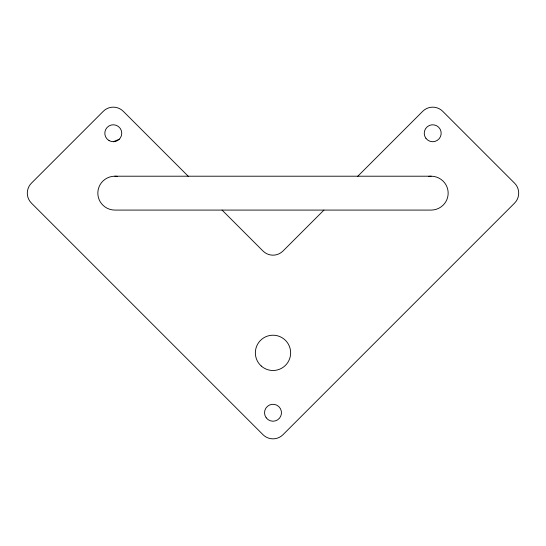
<?xml version="1.0" encoding="UTF-8"?>
<svg xmlns="http://www.w3.org/2000/svg" width="546" height="546" viewBox="0 0 546 546"><rect width="100%" height="100%" fill="white"/><g stroke="black" fill="none" stroke-linecap="round" stroke-linejoin="round"><path stroke-width="0.82" d="M323.942 210.08L282.985 251.037A14.114 14.114 0 0 1 263.015 251.037L222.058 210.08M357.678 176.344L422.734 111.288A14.114 14.114 0 0 1 442.697 111.288L514.564 183.163A14.114 14.114 0 0 1 514.564 203.126L282.985 434.712A14.114 14.114 0 0 1 263.015 434.712L31.436 203.126A14.114 14.114 0 0 1 31.436 183.163L103.303 111.288A14.114 14.114 0 0 1 123.266 111.288L188.322 176.344M113.288 141.721L119.274 139.244M431.094 176.208L114.906 176.208M428.61 176.385A17.151 17.151 0 0 1 443.134 181.142A16.858 16.858 0 0 1 443.14 205.153A17.151 17.151 0 0 1 431.094 210.087L114.906 210.087A17.151 17.151 0 0 1 102.866 205.146A16.858 16.858 0 0 1 102.86 181.135A17.151 17.151 0 0 1 117.39 176.385M261.234 366.004A17.643 17.643 0 0 0 290.274 356.47A17.643 17.643 0 0 0 267.499 336.09A17.643 17.643 0 0 0 261.234 366.004M109.05 140.588A8.47 8.47 0 0 0 121.758 133.251A8.47 8.47 0 0 0 109.05 125.914A8.47 8.47 0 0 0 109.05 140.588M266.202 417.799A8.47 8.47 0 0 0 280.774 416.113A8.47 8.47 0 0 0 272.024 404.333A8.47 8.47 0 0 0 266.202 417.799M425.914 138.302A8.47 8.47 0 0 0 440.486 136.616A8.47 8.47 0 0 0 431.743 124.836A8.47 8.47 0 0 0 425.914 138.302"/></g></svg>
